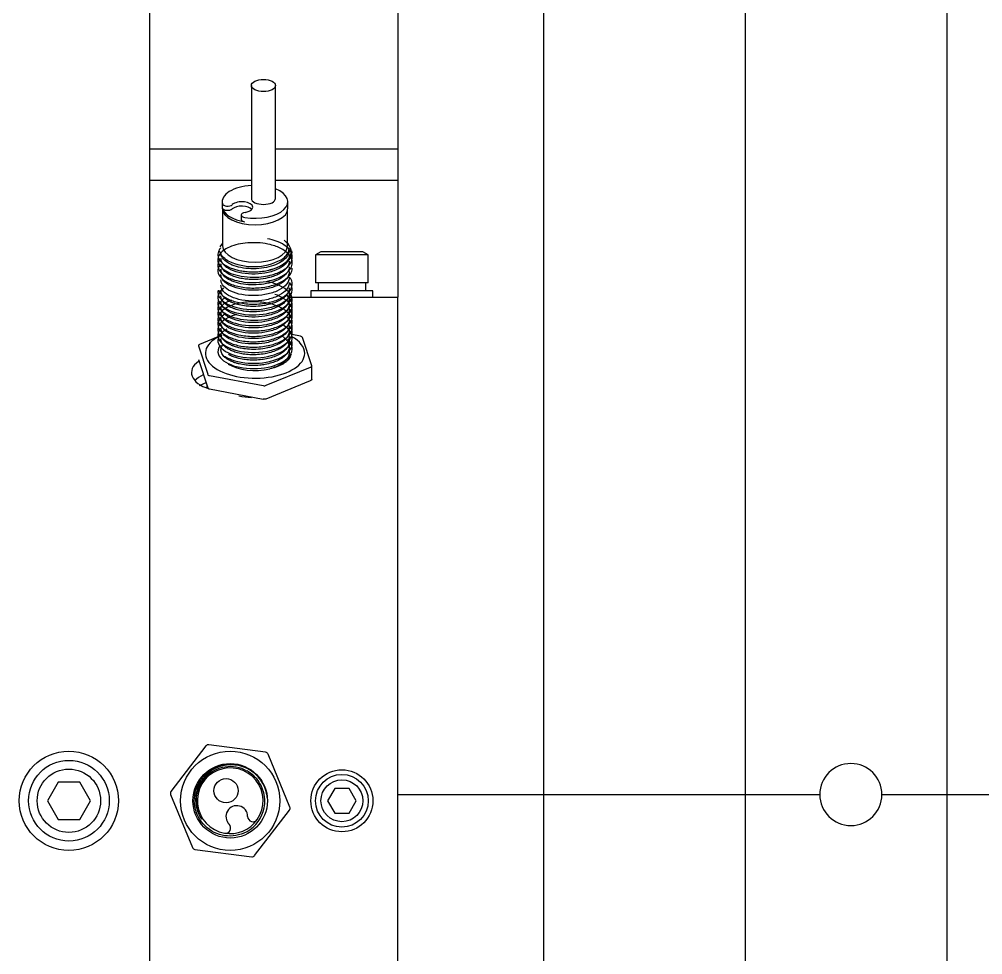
# Model space of a CAD drawing. Extents: x -681219 to -550379, y -242630 to -158199.
# Drawn here: x -583577.8 to -583422.6, y -223642.5 to -223491.8 of the extents above; entities that cross this region are included whole.
import ezdxf

# ---------------------------------------------------------------- set-up
doc = ezdxf.new("R2010")
doc.units = 0
doc.header["$LTSCALE"] = 1000
doc.linetypes.add('C2', pattern=[17, 14, -1, 1, -1])
for name, color, linetype in [('AAO0501002', 7, 'CONTINUOUS'), ('AAO0802002', 7, 'CONTINUOUS'), ('DOTE_油脂（黄）', 7, 'CONTINUOUS'), ('GAB00502', 7, 'CONTINUOUS'), ('GAB00802', 7, 'CONTINUOUS'), ('GAE00502', 7, 'CONTINUOUS'), ('GZDH011005222', 7, 'CONTINUOUS'), ('GZDH011034262', 7, 'CONTINUOUS'), ('GZDH011035031', 7, 'CONTINUOUS'), ('GZDH011035041', 7, 'CONTINUOUS'), ('H02040010', 7, 'CONTINUOUS'), ('PIPE-油脂（黄）', 2, 'CONTINUOUS'), ('SDZB011055192', 7, 'CONTINUOUS'), ('SDZB011079322', 7, 'CONTINUOUS'), ('中心线', 4, 'C2')]:
    doc.layers.add(name, color=color, linetype=linetype)

# ---------------------------------------------------------------- blocks, each defined once
blk = doc.blocks.new('fushitu')
at = {"layer": 'AAO0501002', "color": 7, "linetype": 'Continuous'}
for p, q in [((-4566.4, 87.43), (-4567.27, 86.93)), ((-4559.63, 87.43), (-4566.4, 87.43)), ((-4558.77, 86.93), (-4559.63, 87.43)), ((-4558.77, 86.93), (-4567.27, 86.93)), ((-4567.27, 86.93), (-4567.27, 82.43)), ((-4558.77, 82.43), (-4558.77, 86.93)), ((-4558.77, 82.43), (-4567.27, 82.43)), ((-4564.17, 1), (-4565.32, -1)), ((-4561.86, 1), (-4564.17, 1)), ((-4560.71, -1), (-4561.86, 1)), ((-4565.32, -1), (-4564.17, -3)), ((-4561.86, -3), (-4560.71, -1)), ((-4564.17, -3), (-4561.86, -3))]:
    blk.add_line(p, q, dxfattribs=at)
for radius in [4.25, 3.38]:
    blk.add_circle((-4563.02, -1), radius, dxfattribs=at)
at = {"layer": 'AAO0802002', "color": 7, "linetype": 'Continuous'}
for p, q in [((-4608.75, 2), (-4610.48, -1)), ((-4605.28, 2), (-4608.75, 2)), ((-4603.55, -1), (-4605.28, 2)), ((-4610.48, -1), (-4608.75, -4)), ((-4605.28, -4), (-4603.55, -1)), ((-4608.75, -4), (-4605.28, -4))]:
    blk.add_line(p, q, dxfattribs=at)
for radius in [6.5, 5.11]:
    blk.add_circle((-4607.02, -1), radius, dxfattribs=at)
at = {"layer": 'GAB00502', "color": 7, "linetype": 'Continuous'}
for p, q in [((-4558.02, 81.13), (-4568.02, 81.13)), ((-4568.02, 81.13), (-4568.02, 80.13)), ((-4558.02, 80.13), (-4558.02, 81.13))]:
    blk.add_line(p, q, dxfattribs=at)
blk.add_circle((-4563.02, -1), 5, dxfattribs=at)
at = {"layer": 'GAB00802', "color": 7, "linetype": 'Continuous'}
blk.add_circle((-4607.02, -1), 8, dxfattribs=at)
at = {"layer": 'GAE00502', "color": 7, "linetype": 'Continuous'}
for p, q in [((-4566.87, 82.43), (-4566.87, 81.13)), ((-4559.17, 81.13), (-4559.17, 82.43))]:
    blk.add_line(p, q, dxfattribs=at)
at = {"layer": 'GZDH011005222', "color": 7, "linetype": 'Continuous'}
for p, q in [((-4571.52, 80.13), (-4554.02, 80.13)), ((-4554.02, 79.22), (-4554.02, 80.13)), ((-4554.02, 46.83), (-4554.02, 79.22)), ((-4554.02, 40.94), (-4554.02, 46.83)), ((-4554.02, -42.94), (-4554.02, 40.94))]:
    blk.add_line(p, q, dxfattribs=at)
for centre, start_param, end_param in [((-4581.02, 67.98), 2.530539, 4.131187), ((-4581.02, 65.38), 2.3404, 2.712889)]:
    blk.add_ellipse(centre, major_axis=(6.25, 0), ratio=0.5, start_param=start_param, end_param=end_param, dxfattribs=at)
at = {"layer": 'GZDH011034262', "color": 7, "linetype": 'Continuous'}
blk.add_line((-4594.02, 334), (-4594.02, -336), dxfattribs=at)
at = {"layer": 'GZDH011035031', "color": 7, "linetype": 'Continuous'}
for p, q in [((-4554.02, 0), (-4486, 0)), ((-4476, 0), (-4286, 0))]:
    blk.add_line(p, q, dxfattribs=at)
blk.add_arc((-4481, 0), 5, 180, 0, dxfattribs=at)
at = {"layer": 'GZDH011035041', "color": 7, "linetype": 'Continuous'}
for p, q in [((-4554.02, 0), (-4486, 0)), ((-4476, 0), (-4286, 0))]:
    blk.add_line(p, q, dxfattribs=at)
blk.add_arc((-4481, 0), 5, 0, 180, dxfattribs=at)
at = {"layer": 'H02040010', "color": 7, "linetype": 'Continuous'}
for p, q in [((-4577.61, 114.23), (-4577.61, 96.04)), ((-4573.71, 96.04), (-4573.71, 114.23)), ((-4582.32, 95.49), (-4582.32, 94.45)), ((-4571.72, 94.45), (-4571.72, 95.49)), ((-4582.27, 94.08), (-4582.27, 88.39)), ((-4579.24, 93.37), (-4579.24, 92.68)), ((-4571.77, 88.39), (-4571.77, 94.08)), ((-4582.27, 88.84), (-4582.7, 88.22)), ((-4571.52, 84.21), (-4571.52, 84.58)), ((-4571.52, 80.75), (-4571.52, 81.11)), ((-4571.52, 77.28), (-4571.52, 77.65)), ((-4571.52, 76.42), (-4571.52, 76.78)), ((-4582.37, 73.98), (-4585.98, 72.5)), ((-4571.52, 73.82), (-4571.52, 74.07)), ((-4571.52, 72.95), (-4571.52, 73.32)), ((-4569.69, 73.84), (-4571.08, 74.1)), ((-4567.88, 69.09), (-4569.38, 73.64)), ((-4586.15, 72.27), (-4584.65, 67.71)), ((-4586.15, 70.1), (-4584.65, 65.54)), ((-4575.2, 65.93), (-4568.06, 68.85)), ((-4574.65, 68.58), (-4574.66, 68.58)), ((-4567.87, 66.89), (-4567.87, 69.04)), ((-4584.34, 67.52), (-4575.69, 65.89)), ((-4585.98, 65.92), (-4584.78, 66.41)), ((-4584.34, 65.35), (-4575.69, 63.72)), ((-4575.2, 63.76), (-4568.06, 66.69)), ((-4584.95, 7.84), (-4590.57, 0.51)), ((-4575.33, 6.83), (-4584.49, 8.03)), ((-4571.39, -2.01), (-4574.93, 6.52)), ((-4583.32, 4.54), (-4583.31, 4.54)), ((-4590.64, 0.01), (-4587.1, -8.52)), ((-4577.08, -9.84), (-4571.46, -2.51)), ((-4586.7, -8.83), (-4577.54, -10.03))]:
    blk.add_line(p, q, dxfattribs=at)
for centre, radius in [((-4581.02, -1), 8), ((-4581.02, -1), 6), ((-4581.69, 0.62), 1.95)]:
    blk.add_circle(centre, radius, dxfattribs=at)
for centre, radius, start, end in [((-4574.2, 88.62), 2.82, 299.2978, 334.6186), ((-4577.27, 94.61), 9.56, 244.49, 297.771), ((-4569.96, 72.93), 0.943, 59.8036, 73.7362), ((-4569.6, 73.52), 0.258, 29.2299, 62.6931), ((-4584.44, 67.77), 0.227, 196.7426, 240.8255), ((-4584.32, 67.98), 0.469, 240.4042, 267.4101), ((-4584.43, 65.67), 0.258, 209.2299, 242.6931), ((-4584.07, 66.25), 0.943, 239.8036, 253.7362), ((-4575.5, 66.51), 0.652, 252.4003, 296.9942), ((-4575.58, 65.32), 1.6, 265.8087, 283.5857), ((-4584.55, 7.53), 0.5, 112.5227, 142.5227), ((-4584.55, 7.53), 0.5, 82.5227, 112.5227), ((-4575.39, 6.33), 0.5, 22.5227, 82.5227), ((-4581.02, -1), 5.5, 60.5611, 212.7151), ((-4581.02, -1), 5.3, 325.1836, 259.8618), ((-4580.97, -1.05), 5.53, 33.2473, 61.2392), ((-4581.04, -1.08), 5.59, 293.0242, 33.0549), ((-4590.17, 0.2), 0.5, 142.5227, 202.5227), ((-4579.96, -3.54), 1.75, 359.9896, 225.0558), ((-4571.86, -2.2), 0.5, 322.5227, 22.5227), ((-4581.02, -1), 5.3, 259.8618, 325.1836), ((-4577.36, -3.54), 0.85, 179.9896, 325.1836), ((-4581.8, -5.38), 0.85, 259.8618, 45.0558), ((-4586.64, -8.33), 0.5, 202.5227, 262.5227), ((-4577.48, -9.53), 0.5, 262.5227, 292.5227), ((-4577.48, -9.53), 0.5, 292.5227, 322.5227)]:
    blk.add_arc(centre, radius, start, end, dxfattribs=at)
blk.add_ellipse((-4575.66, 114.23), major_axis=(1.95, 0), ratio=0.5, dxfattribs=at)
for centre, major_axis, ratio, start_param, end_param in [((-4577.02, 95.49), (-5.3, 0), 0.5, -1.458029, 0.116435), ((-4577.02, 95.49), (-5.3, 0), 0.5, 1.256515, 4.039407), ((-4581.44, 95.23), (-0.85, 0), 0.5, 0.116435, 2.650548), ((-4579.14, 94.62), (-1.75, 0), 0.5, 1.863995, 5.79214), ((-4579.14, 93.92), (-1.75, 0), 0.5, 3.548637, 5.79214), ((-4575.66, 96.04), (1.95, 0), 0.5, 3.141593, 6.283185), ((-4577.02, 94.45), (5.3, 0), 0.5, 3.141593, 6.283185), ((-4577.02, 94.79), (-5.3, 0), 0.5, 0.116435, 1.256515), ((-4581.44, 94.54), (0.85, 0), 0.5, 3.258028, 5.79214), ((-4578.39, 93.37), (0.85, 0), 0.5, 1.863995, 4.398108), ((-4578.39, 92.68), (0.85, 0), 0.5, 3.141593, 4.398108), ((-4577.02, 88.39), (5.25, 0), 0.5, 3.141593, 6.283185), ((-4577.02, 88.01), (-5.5, 0), 0.5, 2.921168, 3.141593), ((-4577.02, 71.07), (8, 0), 0.5, 2.377261, 6.283185), ((-4577.02, 71.07), (8, 0), 0.5, 6.283185, 7.029961), ((-4577.02, 71.07), (5.5, 0), 0.5, 3.813311, 5.155861), ((-4569.29, 64.08), (-13.32, -8.82), 0.945969, 5.552973, 5.580508)]:
    blk.add_ellipse(centre, major_axis=major_axis, ratio=ratio, start_param=start_param, end_param=end_param, dxfattribs=at)
for points, knots in [([(-4582.74, 86.11), (-4582.79, 86.03), (-4582.96, 85.73), (-4583.05, 85.29), (-4582.89, 84.43), (-4581.82, 83.29), (-4579.3, 82.54), (-4576.02, 82.38), (-4573.23, 83.05), (-4571.68, 84.18), (-4571.09, 84.99), (-4570.95, 85.87), (-4571.33, 86.91), (-4572.53, 87.92), (-4574.39, 88.6), (-4576.67, 88.98), (-4579.53, 88.86), (-4582.02, 87.91), (-4583.19, 86.54), (-4582.9, 85.02), (-4580.68, 83.63), (-4577.1, 83.16), (-4574.07, 83.69), (-4572.38, 84.48), (-4571.2, 85.5), (-4570.73, 86.93), (-4571.87, 88.36), (-4573.5, 89.17), (-4574.51, 89.44), (-4574.99, 89.54)], [0.1625052, 0.1625052, 0.1625052, 0.1625052, 0.1674819, 0.1806669, 0.1887788, 0.2195081, 0.2510718, 0.2699642, 0.3129542, 0.3286701, 0.3443864, 0.3601022, 0.3758185, 0.4015459, 0.4224368, 0.4384992, 0.4686196, 0.5007413, 0.5255418, 0.5545969, 0.5878392, 0.6252232, 0.6536746, 0.6745886, 0.6878266, 0.7180481, 0.7501176, 0.7669643, 0.7812537, 0.7812537, 0.7812537, 0.7812537]), ([(-4574.8, 84.47), (-4573.96, 84.68), (-4573.21, 84.98), (-4572.04, 85.72), (-4571.61, 86.16), (-4570.91, 87.54), (-4571.29, 88.55), (-4572.34, 89.31)], [0, 0, 0, 0, 0.125, 0.125, 0.25, 0.25, 0.4999891, 0.4999891, 0.4999891, 0.4999891]), ([(-4582.57, 88.07), (-4582.59, 88.05), (-4582.69, 87.93), (-4583.14, 87.25), (-4583.02, 86.03), (-4581.54, 85.04), (-4580.34, 84.62), (-4579.57, 84.42), (-4578.72, 84.28), (-4577.79, 84.21), (-4576.81, 84.2), (-4575.79, 84.28), (-4575.13, 84.41), (-4574.8, 84.47)], [0.867429, 0.867429, 0.867429, 0.867429, 0.8692248, 0.8747693, 0.9101134, 0.9370128, 0.9449779, 0.9532813, 0.9619358, 0.9709411, 0.9802863, 0.9899667, 1, 1, 1, 1]), ([(-4581.39, 85.99), (-4582.15, 86.42), (-4582.62, 86.97), (-4582.7, 87.55), (-4582.7, 87.55), (-4582.7, 87.55)], [0, 0, 0, 0, 0.125, 0.125, 0.125049, 0.125049, 0.125049, 0.125049]), ([(-4581.27, 85.59), (-4581.73, 85.85), (-4582.07, 86.16), (-4582.44, 86.73), (-4582.51, 86.99), (-4582.51, 87.24)], [0, 0, 0, 0, 0.125, 0.125, 0.2189534, 0.2189534, 0.2189534, 0.2189534]), ([(-4571.51, 87.65), (-4571.51, 87.65), (-4571.51, 87.65), (-4571.52, 87.06), (-4571.89, 86.47), (-4573.19, 85.5), (-4574.13, 85.13), (-4576.25, 84.69), (-4577.42, 84.65), (-4579.58, 84.89), (-4580.56, 85.19), (-4581.27, 85.59)], [0.49999, 0.49999, 0.49999, 0.49999, 0.5, 0.5, 0.625, 0.625, 0.75, 0.75, 0.875, 0.875, 1, 1, 1, 1]), ([(-4571.12, 87.58), (-4571.03, 86.94), (-4571.33, 86.28), (-4572.64, 85.18), (-4573.64, 84.73), (-4574.8, 84.47)], [0.7500357, 0.7500357, 0.7500357, 0.7500357, 0.875, 0.875, 1, 1, 1, 1]), ([(-4581.27, 84.73), (-4581.5, 84.86), (-4581.7, 85), (-4582.04, 85.3), (-4582.38, 85.69), (-4582.51, 86.12), (-4582.52, 86.38)], [0, 0, 0, 0, 0.0625, 0.0625, 0.125, 0.2189398, 0.2189398, 0.2189398, 0.2189398]), ([(-4581.27, 83.86), (-4581.72, 84.12), (-4582.07, 84.43), (-4582.43, 85), (-4582.52, 85.26), (-4582.52, 85.51)], [0, 0, 0, 0, 0.125, 0.125, 0.2189768, 0.2189768, 0.2189768, 0.2189768]), ([(-4571.52, 86.8), (-4571.52, 86.71), (-4571.56, 86.24), (-4571.83, 85.78), (-4572.5, 85.11), (-4572.97, 84.81), (-4574.09, 84.31), (-4574.73, 84.12), (-4576.11, 83.88), (-4576.84, 83.83), (-4578.28, 83.86), (-4578.98, 83.95), (-4580.24, 84.25), (-4580.81, 84.47), (-4581.27, 84.73)], [0.2189959, 0.2189959, 0.2189959, 0.2189959, 0.25, 0.375, 0.375, 0.5, 0.5, 0.625, 0.625, 0.75, 0.75, 0.875, 0.875, 1, 1, 1, 1]), ([(-4571.52, 85.94), (-4571.52, 85.81), (-4571.54, 85.61), (-4571.66, 85.25), (-4571.88, 84.87), (-4572.31, 84.42), (-4572.85, 84.03), (-4573.52, 83.68), (-4574.22, 83.42), (-4575.21, 83.15), (-4576.26, 83), (-4577.37, 82.96), (-4578.22, 83), (-4578.94, 83.09), (-4579.5, 83.2), (-4579.88, 83.3), (-4580.26, 83.41), (-4580.6, 83.54), (-4580.9, 83.67), (-4581.11, 83.77), (-4581.22, 83.83), (-4581.27, 83.86)], [0.2190026, 0.2190026, 0.2190026, 0.2190026, 0.2600338, 0.2848698, 0.3422511, 0.3915852, 0.4489529, 0.4993719, 0.5532236, 0.5953558, 0.6905182, 0.7387301, 0.7865858, 0.8397996, 0.8687884, 0.8930638, 0.9165388, 0.9465581, 0.96911, 0.9869212, 1, 1, 1, 1]), ([(-4582.71, 85.29), (-4582.94, 84.96), (-4583.15, 84.23), (-4582.58, 83.14), (-4581.13, 82.22), (-4579.04, 81.65), (-4576.63, 81.54), (-4574.28, 81.91), (-4572.36, 82.71), (-4571.25, 83.74), (-4571.02, 84.47), (-4571.02, 84.79)], [0.858884, 0.858884, 0.858884, 0.858884, 0.8737503, 0.8900003, 0.9062503, 0.9225003, 0.9387503, 0.9550004, 0.9712504, 0.9875004, 1, 1, 1, 1]), ([(-4581.27, 83), (-4581.73, 83.26), (-4582.07, 83.56), (-4582.44, 84.13), (-4582.52, 84.39), (-4582.52, 84.65)], [0, 0, 0, 0, 0.125, 0.125, 0.2189629, 0.2189629, 0.2189629, 0.2189629]), ([(-4571.52, 85.04), (-4571.52, 84.75), (-4571.71, 84.16), (-4572.22, 83.63), (-4572.87, 83.15), (-4573.27, 82.93), (-4574.17, 82.57), (-4574.67, 82.42), (-4575.72, 82.21), (-4576.28, 82.14), (-4577.4, 82.09), (-4577.96, 82.11), (-4579.04, 82.24), (-4579.56, 82.34), (-4580.49, 82.62), (-4580.91, 82.79), (-4581.27, 83)], [0, 0, 0, 0, 0.125, 0.25, 0.25, 0.375, 0.375, 0.5, 0.5, 0.625, 0.625, 0.75, 0.75, 0.875, 0.875, 1, 1, 1, 1]), ([(-4571.52, 84.21), (-4571.52, 84.11), (-4571.52, 84.02), (-4571.61, 83.55), (-4571.83, 83.18), (-4572.51, 82.51), (-4572.97, 82.21), (-4574.09, 81.72), (-4574.73, 81.52), (-4576.11, 81.28), (-4576.84, 81.23), (-4578.28, 81.26), (-4578.98, 81.35), (-4580.25, 81.65), (-4580.81, 81.87), (-4581.27, 82.13)], [0.2189616, 0.2189616, 0.2189616, 0.2189616, 0.25, 0.25, 0.375, 0.375, 0.5, 0.5, 0.625, 0.625, 0.75, 0.75, 0.875, 0.875, 1, 1, 1, 1]), ([(-4582.97, 79.52), (-4583.06, 79.14), (-4582.88, 78), (-4580.25, 76.44), (-4575.25, 76.25), (-4571.26, 77.9), (-4570.59, 80.51), (-4572.86, 82.09), (-4574.63, 82.55), (-4574.99, 82.62)], [0.324437, 0.324437, 0.324437, 0.324437, 0.3406253, 0.3725002, 0.404375, 0.4362499, 0.4681248, 0.4999996, 0.5078214, 0.5078214, 0.5078214, 0.5078214]), ([(-4582.97, 81.26), (-4583.04, 80.98), (-4582.99, 79.95), (-4580.84, 78.35), (-4575.92, 77.89), (-4571.64, 79.33), (-4570.75, 81.25), (-4571.24, 82.23), (-4571.37, 82.43)], [0.8385695, 0.8385695, 0.8385695, 0.8385695, 0.8506233, 0.8824981, 0.914373, 0.9462479, 0.9781227, 0.986077, 0.986077, 0.986077, 0.986077]), ([(-4582.91, 81.25), (-4582.89, 81.21), (-4582.71, 80.8), (-4581.99, 80.07), (-4580.2, 79.3), (-4577.92, 78.95), (-4575.49, 79.06), (-4573.3, 79.64), (-4571.69, 80.61), (-4570.91, 81.81), (-4571.03, 82.73), (-4571.31, 83.2), (-4571.35, 83.26)], [0.1083085, 0.1083085, 0.1083085, 0.1083085, 0.1099997, 0.1262497, 0.1424997, 0.1587497, 0.1749997, 0.1912497, 0.2074997, 0.2237498, 0.2399998, 0.2427913, 0.2427913, 0.2427913, 0.2427913]), ([(-4581.27, 82.13), (-4581.73, 82.39), (-4582.07, 82.7), (-4582.44, 83.27), (-4582.52, 83.52), (-4582.52, 83.78)], [0, 0, 0, 0, 0.125, 0.125, 0.2189605, 0.2189605, 0.2189605, 0.2189605]), ([(-4581.27, 81.26), (-4581.72, 81.52), (-4582.33, 82.05), (-4582.52, 82.65), (-4582.52, 82.92)], [0, 0, 0, 0, 0.1222218, 0.2189609, 0.2189609, 0.2189609, 0.2189609]), ([(-4571.52, 83.34), (-4571.52, 83.25), (-4571.52, 83.15), (-4571.61, 82.68), (-4571.83, 82.31), (-4572.51, 81.64), (-4572.97, 81.34), (-4574.09, 80.85), (-4574.73, 80.66), (-4576.11, 80.41), (-4576.84, 80.36), (-4578.28, 80.4), (-4578.98, 80.48), (-4580.25, 80.79), (-4580.81, 81), (-4581.27, 81.26)], [0.2189602, 0.2189602, 0.2189602, 0.2189602, 0.25, 0.25, 0.375, 0.375, 0.5, 0.5, 0.625, 0.625, 0.75, 0.75, 0.875, 0.875, 1, 1, 1, 1]), ([(-4571.52, 82.47), (-4571.52, 82.38), (-4571.52, 82.29), (-4571.61, 81.82), (-4571.83, 81.45), (-4572.51, 80.78), (-4572.97, 80.48), (-4574.09, 79.98), (-4574.73, 79.79), (-4576.11, 79.55), (-4576.84, 79.49), (-4578.28, 79.53), (-4578.98, 79.62), (-4580.25, 79.92), (-4580.81, 80.14), (-4581.27, 80.4)], [0.2189628, 0.2189628, 0.2189628, 0.2189628, 0.25, 0.25, 0.375, 0.375, 0.5, 0.5, 0.625, 0.625, 0.75, 0.75, 0.875, 0.875, 1, 1, 1, 1]), ([(-4582.04, 81.62), (-4582.07, 81.6), (-4582.94, 80.95), (-4583.48, 79.34), (-4580.55, 77.39), (-4575.58, 77.07), (-4571.97, 78.41), (-4571.14, 79.7), (-4571.04, 80.2)], [0.5625, 0.5625, 0.5625, 0.5625, 0.5637494, 0.5956243, 0.6274991, 0.659374, 0.6912489, 0.7109323, 0.7109323, 0.7109323, 0.7109323]), ([(-4581.27, 80.4), (-4581.73, 80.66), (-4582.07, 80.96), (-4582.44, 81.54), (-4582.52, 81.79), (-4582.52, 82.05)], [0, 0, 0, 0, 0.125, 0.125, 0.2189644, 0.2189644, 0.2189644, 0.2189644]), ([(-4581.27, 79.53), (-4581.31, 79.56), (-4581.4, 79.61), (-4581.54, 79.69), (-4581.67, 79.79), (-4581.8, 79.9), (-4581.93, 80.01), (-4582.06, 80.14), (-4582.18, 80.27), (-4582.33, 80.48), (-4582.47, 80.79), (-4582.52, 81.04), (-4582.52, 81.18)], [0, 0, 0, 0, 0.0121936, 0.0253526, 0.0394756, 0.0545598, 0.0706018, 0.087597, 0.1055406, 0.1244285, 0.1688164, 0.2191248, 0.2191248, 0.2191248, 0.2191248]), ([(-4571.52, 81.61), (-4571.52, 81.51), (-4571.54, 81.25), (-4571.71, 80.79), (-4572.09, 80.29), (-4572.69, 79.79), (-4573.42, 79.39), (-4574.35, 79.04), (-4575.26, 78.82), (-4576.37, 78.66), (-4577.4, 78.62), (-4578.55, 78.7), (-4579.29, 78.82), (-4579.8, 78.95), (-4580.03, 79.01), (-4580.3, 79.1), (-4580.61, 79.21), (-4580.94, 79.35), (-4581.16, 79.47), (-4581.27, 79.53)], [0.2191103, 0.2191103, 0.2191103, 0.2191103, 0.25047, 0.3044427, 0.3748976, 0.4268835, 0.4992589, 0.5531231, 0.6231083, 0.6713105, 0.7490877, 0.8012433, 0.8739851, 0.8860054, 0.90161, 0.9207992, 0.9435829, 0.969978, 1, 1, 1, 1]), ([(-4571.52, 80.74), (-4571.52, 80.65), (-4571.54, 80.43), (-4571.69, 79.96), (-4572.01, 79.51), (-4572.63, 78.96), (-4573.62, 78.39), (-4575.08, 77.96), (-4576.5, 77.79), (-4577.41, 77.76), (-4578.47, 77.82), (-4579.32, 77.95), (-4580.08, 78.16), (-4580.5, 78.3), (-4580.86, 78.45), (-4581.11, 78.57), (-4581.23, 78.64), (-4581.27, 78.67)], [0.2192579, 0.2192579, 0.2192579, 0.2192579, 0.2496892, 0.2921791, 0.3761252, 0.4084285, 0.5013187, 0.6261453, 0.6882756, 0.7506288, 0.7840258, 0.8752846, 0.9043438, 0.9378552, 0.9679623, 0.9886878, 1, 1, 1, 1]), ([(-4581.86, 80.01), (-4582.08, 79.87), (-4583.08, 79.08), (-4583.29, 77.28), (-4579.94, 75.5), (-4574.91, 75.44), (-4571.09, 77.19), (-4570.77, 79.26), (-4571.71, 80.26), (-4572.03, 80.51)], [0.0460582, 0.0460582, 0.0460582, 0.0460582, 0.0537514, 0.0856263, 0.1175012, 0.149376, 0.1812509, 0.2131258, 0.2245726, 0.2245726, 0.2245726, 0.2245726]), ([(-4580.82, 79.66), (-4581.35, 79.46), (-4582.33, 78.93), (-4583.11, 77.9), (-4582.98, 76.74), (-4581.93, 75.7), (-4580.11, 74.95), (-4577.81, 74.61), (-4575.39, 74.75), (-4573.22, 75.35), (-4571.64, 76.33), (-4570.89, 77.54), (-4571.1, 78.8), (-4572.17, 79.87), (-4573.27, 80.39), (-4573.83, 80.58)], [0.7786255, 0.7786255, 0.7786255, 0.7786255, 0.7925002, 0.8087502, 0.8250003, 0.8412503, 0.8575003, 0.8737503, 0.8900003, 0.9062503, 0.9225003, 0.9387503, 0.9550004, 0.9712504, 0.9846799, 0.9846799, 0.9846799, 0.9846799]), ([(-4581.75, 77.48), (-4582.21, 77.21), (-4582.93, 76.54), (-4583.14, 75.41), (-4582.4, 74.31), (-4580.82, 73.44), (-4578.65, 72.94), (-4576.23, 72.91), (-4573.93, 73.36), (-4572.11, 74.22), (-4571.05, 75.36), (-4570.92, 76.63), (-4571.74, 77.83), (-4573.38, 78.78), (-4575.59, 79.35), (-4578.01, 79.44), (-4580.29, 79.07), (-4582.05, 78.29), (-4583.03, 77.23), (-4583.08, 76.07), (-4582.18, 75), (-4580.47, 74.19), (-4578.23, 73.77), (-4575.8, 73.82), (-4573.56, 74.35), (-4571.86, 75.27), (-4570.96, 76.45), (-4570.99, 77.51), (-4571.36, 78.1), (-4571.52, 78.3)], [0.2734379, 0.2734379, 0.2734379, 0.2734379, 0.2887498, 0.3049998, 0.3212498, 0.3374998, 0.3537499, 0.3699999, 0.3862499, 0.4024999, 0.4187499, 0.4349999, 0.4512499, 0.4675, 0.48375, 0.5, 0.51625, 0.5325, 0.54875, 0.565, 0.5812501, 0.5975001, 0.6137501, 0.6300001, 0.6462501, 0.6625001, 0.6787501, 0.6950001, 0.703125, 0.703125, 0.703125, 0.703125]), ([(-4581.27, 77.8), (-4581.74, 78.07), (-4582.35, 78.6), (-4582.52, 79.2), (-4582.51, 79.45)], [0, 0, 0, 0, 0.12847, 0.2190324, 0.2190324, 0.2190324, 0.2190324]), ([(-4581.27, 78.67), (-4581.31, 78.69), (-4581.41, 78.74), (-4581.59, 78.86), (-4581.82, 79.04), (-4582.07, 79.27), (-4582.27, 79.53), (-4582.42, 79.8), (-4582.5, 80.05), (-4582.51, 80.23), (-4582.51, 80.32)], [0, 0, 0, 0, 0.0103355, 0.0281183, 0.0533389, 0.0859696, 0.1259661, 0.1534723, 0.1886805, 0.2190741, 0.2190741, 0.2190741, 0.2190741]), ([(-4571.52, 79.87), (-4571.52, 79.78), (-4571.53, 79.69), (-4571.62, 79.22), (-4571.82, 78.85), (-4572.5, 78.18), (-4572.97, 77.88), (-4574.09, 77.38), (-4574.73, 77.19), (-4576.11, 76.95), (-4576.84, 76.89), (-4578.28, 76.93), (-4578.98, 77.02), (-4580.25, 77.32), (-4580.81, 77.54), (-4581.27, 77.8)], [0.2190279, 0.2190279, 0.2190279, 0.2190279, 0.25, 0.25, 0.375, 0.375, 0.5, 0.5, 0.625, 0.625, 0.75, 0.75, 0.875, 0.875, 1, 1, 1, 1]), ([(-4581.27, 76.07), (-4581.73, 76.33), (-4582.07, 76.63), (-4582.44, 77.21), (-4582.52, 77.46), (-4582.52, 77.72)], [0, 0, 0, 0, 0.125, 0.125, 0.2189636, 0.2189636, 0.2189636, 0.2189636]), ([(-4581.27, 76.93), (-4581.62, 77.13), (-4581.92, 77.36), (-4582.33, 77.85), (-4582.46, 78.12), (-4582.51, 78.45), (-4582.51, 78.51), (-4582.51, 78.58)], [0, 0, 0, 0, 0.125, 0.125, 0.25, 0.25, 0.2807275, 0.2807275, 0.2807275, 0.2807275]), ([(-4571.52, 79.01), (-4571.52, 78.91), (-4571.53, 78.82), (-4571.61, 78.35), (-4571.82, 77.98), (-4572.5, 77.31), (-4572.97, 77.01), (-4574.09, 76.52), (-4574.73, 76.32), (-4576.11, 76.08), (-4576.84, 76.03), (-4578.28, 76.06), (-4578.98, 76.15), (-4580.25, 76.45), (-4580.81, 76.67), (-4581.27, 76.93)], [0.2190327, 0.2190327, 0.2190327, 0.2190327, 0.25, 0.25, 0.375, 0.375, 0.5, 0.5, 0.625, 0.625, 0.75, 0.75, 0.875, 0.875, 1, 1, 1, 1]), ([(-4571.52, 78.14), (-4571.52, 78.05), (-4571.52, 77.96), (-4571.61, 77.49), (-4571.83, 77.12), (-4572.51, 76.45), (-4572.97, 76.15), (-4574.09, 75.65), (-4574.73, 75.46), (-4576.11, 75.22), (-4576.84, 75.16), (-4578.28, 75.2), (-4578.98, 75.29), (-4580.25, 75.59), (-4580.81, 75.81), (-4581.27, 76.07)], [0.2189619, 0.2189619, 0.2189619, 0.2189619, 0.25, 0.25, 0.375, 0.375, 0.5, 0.5, 0.625, 0.625, 0.75, 0.75, 0.875, 0.875, 1, 1, 1, 1]), ([(-4579.95, 77.34), (-4580.49, 77.2), (-4581.61, 76.8), (-4582.79, 75.89), (-4583.17, 74.75), (-4582.59, 73.62), (-4581.15, 72.7), (-4579.06, 72.13), (-4576.66, 72.02), (-4574.31, 72.38), (-4572.38, 73.17), (-4571.17, 74.28), (-4570.87, 75.54), (-4571.37, 76.46), (-4571.86, 76.92), (-4571.97, 77)], [0, 0, 0, 0, 0.0124996, 0.0287496, 0.0449996, 0.0612496, 0.0774996, 0.0937496, 0.1099997, 0.1262497, 0.1424997, 0.1587497, 0.1749997, 0.1912497, 0.1953135, 0.1953135, 0.1953135, 0.1953135]), ([(-4581.27, 75.2), (-4581.73, 75.46), (-4582.07, 75.77), (-4582.44, 76.34), (-4582.52, 76.6), (-4582.52, 76.85)], [0, 0, 0, 0, 0.125, 0.125, 0.2189656, 0.2189656, 0.2189656, 0.2189656]), ([(-4571.52, 77.28), (-4571.52, 77.18), (-4571.52, 77.09), (-4571.61, 76.62), (-4571.83, 76.25), (-4572.51, 75.58), (-4572.97, 75.28), (-4574.09, 74.79), (-4574.73, 74.6), (-4576.11, 74.35), (-4576.84, 74.3), (-4578.28, 74.33), (-4578.98, 74.42), (-4580.25, 74.73), (-4580.81, 74.94), (-4581.27, 75.2)], [0.2189649, 0.2189649, 0.2189649, 0.2189649, 0.25, 0.25, 0.375, 0.375, 0.5, 0.5, 0.625, 0.625, 0.75, 0.75, 0.875, 0.875, 1, 1, 1, 1]), ([(-4571.52, 76.41), (-4571.52, 76.32), (-4571.52, 76.22), (-4571.61, 75.75), (-4571.83, 75.39), (-4572.51, 74.72), (-4572.97, 74.41), (-4574.09, 73.92), (-4574.73, 73.73), (-4576.11, 73.49), (-4576.84, 73.43), (-4578.28, 73.47), (-4578.98, 73.56), (-4580.25, 73.86), (-4580.81, 74.07), (-4581.27, 74.34)], [0.2189656, 0.2189656, 0.2189656, 0.2189656, 0.25, 0.25, 0.375, 0.375, 0.5, 0.5, 0.625, 0.625, 0.75, 0.75, 0.875, 0.875, 1, 1, 1, 1]), ([(-4581.57, 74.99), (-4582.58, 74.44), (-4583.64, 72.91), (-4581.41, 70.76), (-4576.64, 70.04), (-4572.09, 71.24), (-4570.42, 73.66), (-4571.7, 75.21), (-4572.72, 75.77)], [0.5, 0.5, 0.5, 0.5, 0.5318745, 0.5637494, 0.5956243, 0.6274991, 0.659374, 0.6892753, 0.6892753, 0.6892753, 0.6892753]), ([(-4582.76, 74.83), (-4582.94, 74.54), (-4583.26, 73.5), (-4581.66, 71.74), (-4576.99, 70.9), (-4572.33, 71.97), (-4570.77, 73.91), (-4571.1, 75.05), (-4571.28, 75.36)], [0.7741618, 0.7741618, 0.7741618, 0.7741618, 0.7868735, 0.8187484, 0.8506233, 0.8824981, 0.914373, 0.9270073, 0.9270073, 0.9270073, 0.9270073]), ([(-4581.27, 74.34), (-4581.48, 74.45), (-4582.07, 74.87), (-4582.47, 75.45), (-4582.52, 75.89), (-4582.52, 75.99)], [0, 0, 0, 0, 0.0569454, 0.1833341, 0.2189714, 0.2189714, 0.2189714, 0.2189714]), ([(-4581.27, 73.47), (-4581.78, 73.76), (-4582.15, 74.1), (-4582.46, 74.68), (-4582.51, 74.9), (-4582.51, 75.12)], [0, 0, 0, 0, 0.25, 0.25, 0.393189, 0.393189, 0.393189, 0.393189]), ([(-4571.52, 75.55), (-4571.52, 75.45), (-4571.52, 75.36), (-4571.61, 74.89), (-4571.83, 74.52), (-4572.51, 73.85), (-4572.97, 73.55), (-4574.09, 73.06), (-4574.73, 72.86), (-4576.11, 72.62), (-4576.84, 72.57), (-4578.28, 72.6), (-4578.98, 72.69), (-4580.25, 72.99), (-4580.81, 73.21), (-4581.27, 73.47)], [0.2189641, 0.2189641, 0.2189641, 0.2189641, 0.25, 0.25, 0.375, 0.375, 0.5, 0.5, 0.625, 0.625, 0.75, 0.75, 0.875, 0.875, 1, 1, 1, 1]), ([(-4571.51, 74.68), (-4571.51, 74.59), (-4571.54, 74.33), (-4571.68, 73.94), (-4571.92, 73.58), (-4572.31, 73.16), (-4572.82, 72.78), (-4573.68, 72.35), (-4574.49, 72.07), (-4575.63, 71.82), (-4576.63, 71.71), (-4577.79, 71.71), (-4578.71, 71.79), (-4579.62, 71.96), (-4580.27, 72.15), (-4580.75, 72.34), (-4581.06, 72.49), (-4581.21, 72.57), (-4581.27, 72.6)], [0.2190127, 0.2190127, 0.2190127, 0.2190127, 0.2490639, 0.3065493, 0.3483047, 0.3742098, 0.4613675, 0.4996759, 0.5776551, 0.6252213, 0.7125942, 0.7508439, 0.8261827, 0.8753552, 0.9227726, 0.9593211, 0.9850584, 1, 1, 1, 1]), ([(-4582.63, 72.41), (-4583, 71.93), (-4583.27, 70.64), (-4580.86, 68.83), (-4575.95, 68.36), (-4571.65, 69.79), (-4570.66, 71.88), (-4571.42, 73.03), (-4571.77, 73.36)], [0, 0, 0, 0, 0.0218766, 0.0537514, 0.0856263, 0.1175012, 0.149376, 0.1640643, 0.1640643, 0.1640643, 0.1640643]), ([(-4581.27, 72.6), (-4581.32, 72.63), (-4581.42, 72.69), (-4581.55, 72.78), (-4581.67, 72.87), (-4581.78, 72.95), (-4581.88, 73.03), (-4581.96, 73.11), (-4582.04, 73.19), (-4582.1, 73.26), (-4582.16, 73.32), (-4582.2, 73.38), (-4582.24, 73.44), (-4582.41, 73.69), (-4582.51, 73.97), (-4582.52, 74.22), (-4582.52, 74.25)], [0, 0, 0, 0, 0.0141706, 0.0276713, 0.0405005, 0.0526564, 0.064137, 0.0749406, 0.0850657, 0.0945111, 0.103276, 0.1113599, 0.1187624, 0.1254835, 0.2067596, 0.2190419, 0.2190419, 0.2190419, 0.2190419]), ([(-4581.27, 71.74), (-4581.32, 71.76), (-4581.41, 71.82), (-4581.53, 71.9), (-4581.65, 71.98), (-4581.76, 72.07), (-4581.86, 72.15), (-4581.95, 72.23), (-4582.03, 72.31), (-4582.1, 72.39), (-4582.17, 72.47), (-4582.23, 72.55), (-4582.38, 72.78), (-4582.49, 73.06), (-4582.52, 73.32), (-4582.52, 73.39)], [0, 0, 0, 0, 0.0129562, 0.0255954, 0.0379161, 0.0499166, 0.0615952, 0.0729505, 0.0839809, 0.0946852, 0.1050625, 0.1151119, 0.124833, 0.1922384, 0.2190742, 0.2190742, 0.2190742, 0.2190742]), ([(-4572.76, 73.92), (-4572.71, 73.89), (-4572.61, 73.82), (-4572.47, 73.72), (-4572.33, 73.6), (-4572.2, 73.48), (-4572.07, 73.35), (-4571.95, 73.21), (-4571.84, 73.07), (-4571.69, 72.82), (-4571.51, 72.4), (-4571.5, 71.85), (-4571.71, 71.26), (-4572.09, 70.76), (-4572.7, 70.26), (-4573.42, 69.86), (-4574.35, 69.51), (-4575.27, 69.29), (-4576.37, 69.14), (-4577.41, 69.1), (-4578.56, 69.17), (-4579.3, 69.3), (-4579.81, 69.43), (-4580.04, 69.49), (-4580.31, 69.58), (-4580.62, 69.69), (-4580.95, 69.83), (-4581.16, 69.94), (-4581.27, 70.01)], [0, 0, 0, 0, 0.013624, 0.027861, 0.042708, 0.058163, 0.074221, 0.09088, 0.108134, 0.12598, 0.176739, 0.250466, 0.305113, 0.374884, 0.427571, 0.499247, 0.553703, 0.623094, 0.672477, 0.749086, 0.80173, 0.87399, 0.886589, 0.90254, 0.921843, 0.944511, 0.970558, 1, 1, 1, 1]), ([(-4571.51, 73.81), (-4571.52, 73.72), (-4571.55, 73.42), (-4571.73, 72.95), (-4572.18, 72.4), (-4572.78, 71.94), (-4573.58, 71.53), (-4574.43, 71.22), (-4575.48, 70.98), (-4576.52, 70.86), (-4577.63, 70.84), (-4578.64, 70.91), (-4579.47, 71.07), (-4580.05, 71.22), (-4580.45, 71.35), (-4580.77, 71.49), (-4581.04, 71.61), (-4581.2, 71.7), (-4581.27, 71.74)], [0.2190606, 0.2190606, 0.2190606, 0.2190606, 0.2506921, 0.3186602, 0.3758214, 0.4483105, 0.4999393, 0.5671898, 0.6239678, 0.6959723, 0.7492782, 0.8158233, 0.8739131, 0.9051853, 0.9334089, 0.9586067, 0.9808016, 1, 1, 1, 1]), ([(-4581.27, 70.01), (-4581.87, 70.35), (-4582.29, 70.78), (-4582.6, 71.68), (-4582.5, 72.15), (-4582.16, 72.57)], [0, 0, 0, 0, 0.5, 0.5, 1, 1, 1, 1]), ([(-4581.94, 70.64), (-4581.61, 70.41), (-4580.14, 69.67), (-4576.3, 69.2), (-4571.92, 70.49), (-4570.93, 72.13), (-4571.03, 72.91)], [0.2967396, 0.2967396, 0.2967396, 0.2967396, 0.3087504, 0.3406253, 0.3725002, 0.4032433, 0.4032433, 0.4032433, 0.4032433]), ([(-4571.52, 72.95), (-4571.52, 72.86), (-4571.54, 72.57), (-4571.72, 72.11), (-4572.13, 71.58), (-4572.74, 71.1), (-4573.5, 70.69), (-4574.41, 70.36), (-4575.41, 70.13), (-4576.48, 69.99), (-4577.55, 69.97), (-4578.62, 70.05), (-4579.41, 70.19), (-4579.97, 70.34), (-4580.32, 70.44), (-4580.65, 70.57), (-4580.97, 70.71), (-4581.17, 70.82), (-4581.27, 70.87)], [0.2190853, 0.2190853, 0.2190853, 0.2190853, 0.2491877, 0.3125814, 0.3750226, 0.4368486, 0.5005941, 0.5613438, 0.6260635, 0.6864506, 0.750953, 0.8099618, 0.8755714, 0.8987645, 0.9227882, 0.9476555, 0.9733877, 1, 1, 1, 1]), ([(-4571.53, 71.45), (-4571.5, 71.25), (-4571.53, 70.68), (-4572.1, 69.76), (-4573.33, 69), (-4574.29, 68.68), (-4574.65, 68.58)], [0.3356503, 0.3356503, 0.3356503, 0.3356503, 0.4453504, 0.6623075, 0.8792646, 1, 1, 1, 1]), ([(-4571.22, 70.96), (-4571.25, 70.8), (-4571.3, 70.65), (-4571.43, 70.39), (-4571.49, 70.28), (-4571.65, 70.08), (-4571.74, 69.98), (-4571.93, 69.79), (-4572.04, 69.7), (-4572.29, 69.51), (-4572.42, 69.43), (-4572.84, 69.18), (-4573.16, 69.03), (-4573.69, 68.84), (-4573.87, 68.78), (-4574.25, 68.67), (-4574.45, 68.62), (-4574.65, 68.58)], [0.4092568, 0.4092568, 0.4092568, 0.4092568, 0.5, 0.5, 0.5625, 0.5625, 0.625, 0.625, 0.6875, 0.6875, 0.75, 0.75, 0.875, 0.875, 0.9375, 0.9375, 1, 1, 1, 1]), ([(-4578.85, -6.22), (-4579.94, -6.69), (-4581.17, -6.81), (-4583.5, -6.27), (-4584.59, -5.64), (-4586.16, -3.83), (-4586.67, -2.67), (-4586.9, -0.27), (-4586.61, 0.98), (-4585.38, 3.08), (-4584.41, 3.92), (-4582.15, 4.9), (-4580.87, 5.02), (-4578.46, 4.48), (-4577.33, 3.83), (-4575.69, 1.96), (-4575.16, 0.76), (-4575.04, -0.49)], [0, 0, 0, 0, 0.125, 0.125, 0.25, 0.25, 0.375, 0.375, 0.5, 0.5, 0.625, 0.625, 0.75, 0.75, 0.875, 0.875, 1, 1, 1, 1]), ([(-4575.04, -0.49), (-4575.14, 0.41), (-4575.44, 1.29), (-4576.39, 2.81), (-4577.05, 3.45), (-4579.31, 4.86), (-4581.24, 5.04), (-4584.5, 3.85), (-4585.81, 2.48), (-4586.58, 0.04), (-4586.66, -0.82), (-4586.42, -2.48), (-4586.11, -3.28), (-4585.64, -3.97)], [0, 0, 0, 0, 0.125, 0.125, 0.25, 0.25, 0.5, 0.5, 0.75, 0.75, 0.875, 0.875, 1, 1, 1, 1])]:
    blk.add_open_spline(points, degree=3, knots=knots, dxfattribs=at)
for points in [[(-4585.98, 72.5), (-4586.01, 72.48), (-4586.07, 72.44), (-4586.13, 72.38), (-4586.16, 72.32), (-4586.16, 72.28), (-4586.15, 72.27)], [(-4568.06, 68.85), (-4568.02, 68.86), (-4567.96, 68.89), (-4567.9, 68.94), (-4567.87, 69.01), (-4567.87, 69.06), (-4567.88, 69.09)], [(-4567.88, 66.92), (-4567.87, 66.9), (-4567.87, 66.87), (-4567.9, 66.81), (-4567.96, 66.74), (-4568.02, 66.7), (-4568.06, 66.69)], [(-4577.58, 63.92), (-4578.29, 63.94), (-4578.98, 64.03), (-4579.61, 64.18)]]:
    blk.add_open_spline(points, degree=3, dxfattribs=at)
at = {"layer": 'SDZB011055192', "color": 7, "linetype": 'Continuous'}
for p, q in [((-4594.02, 104), (-4577.61, 104)), ((-4573.71, 104), (-4554.02, 104)), ((-4554.02, 104), (-4554.02, 99)), ((-4594.02, 99), (-4577.61, 99)), ((-4573.71, 99), (-4554.02, 99))]:
    blk.add_line(p, q, dxfattribs=at)
at = {"layer": 'SDZB011079322', "color": 7, "linetype": 'Continuous'}
blk.add_line((-4554.02, 324), (-4554.02, 80.13), dxfattribs=at)

msp = doc.modelspace()

# ---------------------------------------------------------------- linework, layer by layer
at = {"layer": 'DOTE_油脂（黄）', "color": 1}
msp.add_line((-583460.7754, -226464.545), (-583460.7754, -223395.9378), dxfattribs=at)
at = {"layer": 'PIPE-油脂（黄）', "color": 1}
for p, q in [((-583493.2754, -226464.545), (-583493.2754, -223395.9378)), ((-583428.2754, -226464.545), (-583428.2754, -223395.9378))]:
    msp.add_line(p, q, dxfattribs=at)

# ---------------------------------------------------------------- block references
at = {"layer": '中心线'}
msp.add_blockref('fushitu', (-578962.82, -223616.6983), dxfattribs=at)

doc.saveas('drawing.dxf')
